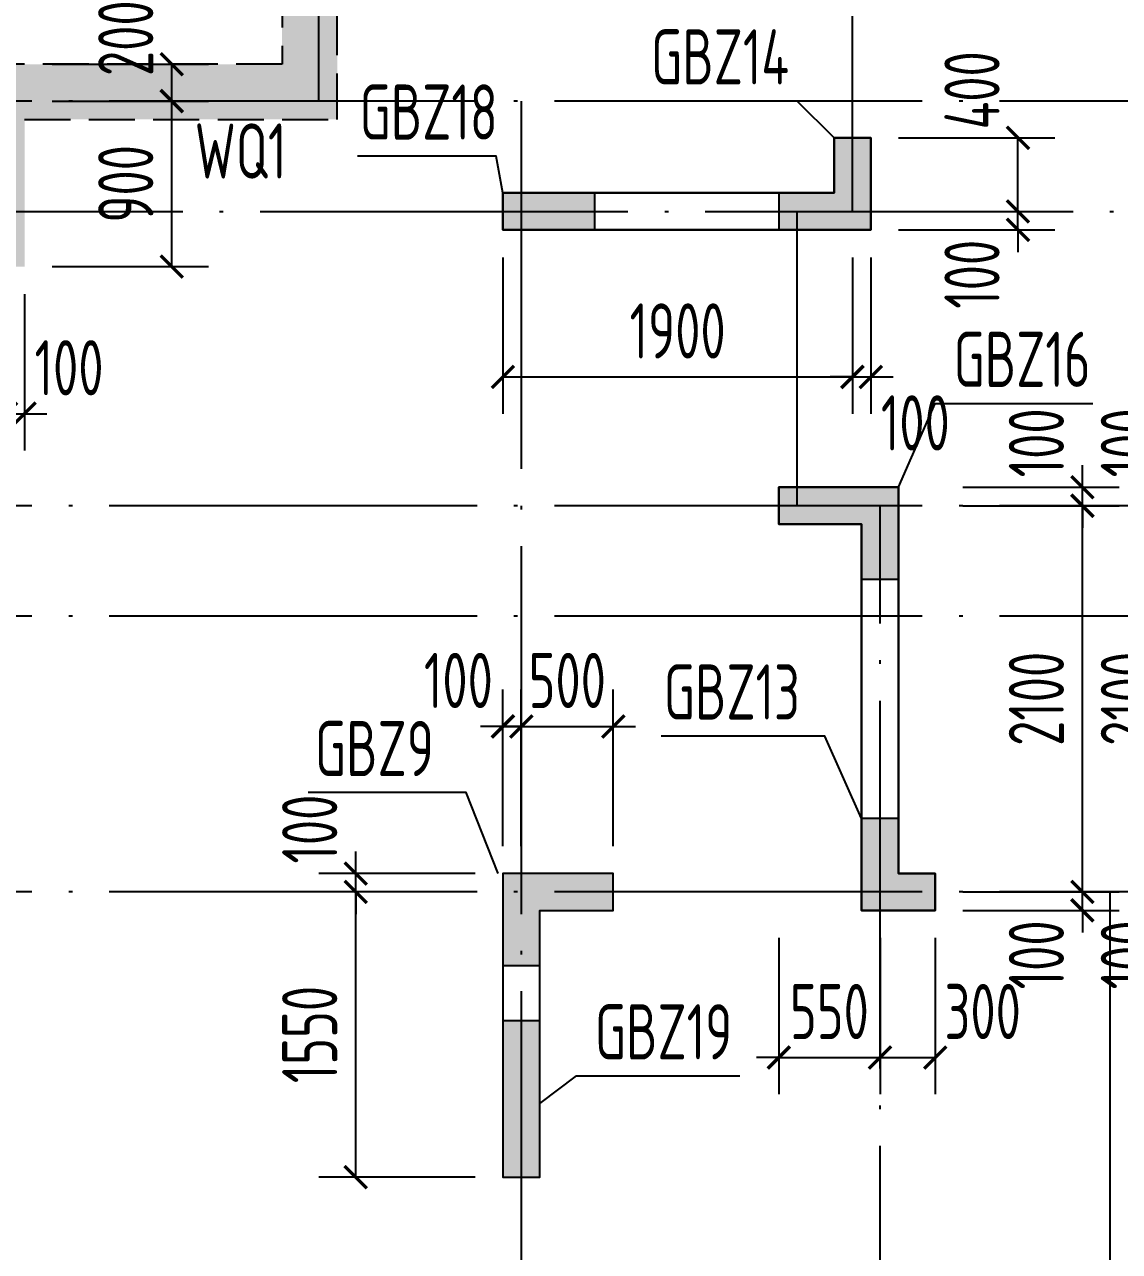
# Model space of a CAD drawing. Extents: x -1058961 to 23600, y -449123 to 2751847.
# Drawn here: x -414160 to -408208, y 25082 to 31752 of the extents above; entities that cross this region are included whole.
import ezdxf
from ezdxf.enums import TextEntityAlignment as Align

# ---------------------------------------------------------------- set-up
doc = ezdxf.new("R2010")
doc.units = 0
doc.header["$LTSCALE"] = 1000
doc.linetypes.add('DASH', pattern=[0.35, 0.25, -0.1])
doc.linetypes.add('DOTE', pattern=[2.42, 2, -0.2, 0.02, -0.2])
doc.layers.get('0').update_dxf_attribs({"linetype": 'CONTINUOUS'})
doc.layers.get('DEFPOINTS').update_dxf_attribs({"linetype": 'CONTINUOUS'})
for name, color, linetype in [('A-DOTE', 10, 'DOTE'), ('COLU_DE_TEXT', 7, 'CONTINUOUS'), ('LABEL', 1, 'CONTINUOUS'), ('S-Q墙填充', 252, 'CONTINUOUS'), ('S-Q墙实线', 6, 'CONTINUOUS'), ('S-Q墙标注', 3, 'CONTINUOUS'), ('S-Q墙虚线', 6, 'DASH'), ('S-X详图填充', 252, 'CONTINUOUS'), ('S-X详图实线', 4, 'CONTINUOUS')]:
    doc.layers.add(name, color=color, linetype=linetype)
doc.styles.add('TSSD_REIN', font='tssdeng.shx', dxfattribs={"width": 0.7, "height": 300, "bigfont": 'tssdchn.shx'})
doc.styles.add('结构文字', font='zstxt.shx', dxfattribs={"width": 0.7, "bigfont": 'zshz.shx'})
doc.dimstyles.new('STRUCK', dxfattribs={"dimtxt": 400, "dimasz": 121, "dimexe": 200, "dimexo": 150, "dimgap": 115, "dimtad": 1, "dimdec": 0, "dimdsep": 46, "dimtxsty": '结构文字', "dimblk": 'ARCHTICK', "dimcen": 400, "dimclrd": 3, "dimclre": 3, "dimclrt": 7, "dimadec": 0, "dimazin": 0, "dimtfac": 1, "dimtdec": 0, "dimtix": 1, "dimtmove": 2, "dimatfit": 3, "dimldrblk": '_DIMX', "dimfxl": 0, "dimtolj": 1, "dimtzin": 0, "dimarcsym": 0})

# ---------------------------------------------------------------- blocks, each defined once
blk = doc.blocks.new('20210726.16350016')
at = {"layer": 'A-DOTE'}
for p, q in [((37800, 13700), (37800, 21100)), ((40700, 13100.3), (40700, 21100)), ((55600, 13700), (3600, 13700)), ((38900.2, 13700), (38900, 3600)), ((3600, 13100.3), (55600, 13100.3)), ((40400, 11500), (40400, 13100)), ((55600, 11500), (3600, 11500)), ((40850, 3600), (40850, 11500)), ((55600, 10900), (3600, 10900)), ((55600, 9400), (3600, 9400)), ((42100, 9400), (42100, 3600))]:
    blk.add_line(p, q, dxfattribs=at)
blk = doc.blocks.new('_ArchTick')
at = {"color": 0, "linetype": 'ByBlock', "const_width": 0.15}
blk.add_lwpolyline([(-0.5, -0.5), (0.5, 0.5)], dxfattribs=at)
blk = doc.blocks.new('*D3056')
at = {"layer": 'DEFPOINTS', "color": 0}
for p in [(-414159.9, 31336.1), (-413359.9, 31336.1), (-414159.9, 30436.1)]:
    blk.add_point(p, dxfattribs=at)
at = {"layer": 'S-Q墙标注', "color": 3, "lineweight": -2}
for p, q in [((-414009.9, 31336.1), (-413159.9, 31336.1)), ((-413359.9, 30436.1), (-413359.9, 31336.1)), ((-414009.9, 30436.1), (-413159.9, 30436.1))]:
    blk.add_line(p, q, dxfattribs=at)
at = {"layer": 'S-Q墙标注', "color": 3, "lineweight": -2, "xscale": 121, "yscale": 121, "zscale": 121}
for p, rotation in [((-413359.9, 31336.1), 90), ((-413359.9, 30436.1), 270)]:
    blk.add_blockref('_ArchTick', p, dxfattribs=dict(at, rotation=rotation))
at = {"layer": 'S-Q墙标注', "color": 7, "insert": (-413609.9, 30886.1), "char_height": 300, "attachment_point": 5, "rotation": 90, "style": 'TSSD_REIN'}
blk.add_mtext('\\A1;900', dxfattribs=at)
blk = doc.blocks.new('_DIMX')
blk.add_line((-150, 0), (150, 0))
at = {"const_width": 50}
blk.add_lwpolyline([(-70, -70), (70, 70)], dxfattribs=at)
blk = doc.blocks.new('*D3057')
at = {"layer": 'DEFPOINTS', "color": 0}
for p in [(-414159.9, 31536.1), (-413359.9, 31536.1), (-414159.9, 31336.1)]:
    blk.add_point(p, dxfattribs=at)
at = {"layer": 'S-Q墙标注', "color": 3, "lineweight": -2}
for p, q in [((-414009.9, 31536.1), (-413159.9, 31536.1)), ((-413359.9, 31336.1), (-413359.9, 31536.1)), ((-414009.9, 31336.1), (-413159.9, 31336.1))]:
    blk.add_line(p, q, dxfattribs=at)
at = {"layer": 'S-Q墙标注', "color": 3, "lineweight": -2, "xscale": 121, "yscale": 121, "zscale": 121}
for p, rotation in [((-413359.9, 31536.1), 90), ((-413359.9, 31336.1), 270)]:
    blk.add_blockref('_ArchTick', p, dxfattribs=dict(at, rotation=rotation))
at = {"layer": 'S-Q墙标注', "color": 7, "insert": (-413609.9, 31678), "char_height": 300, "attachment_point": 5, "rotation": 90, "style": 'TSSD_REIN'}
blk.add_mtext('\\A1;200', dxfattribs=at)
blk = doc.blocks.new('*D3059')
at = {"layer": 'DEFPOINTS', "color": 0}
for p in [(-414259.9, 30436.1), (-414159.9, 30436.1), (-414159.9, 29636.1)]:
    blk.add_point(p, dxfattribs=at)
at = {"layer": 'S-Q墙标注', "color": 3, "lineweight": -2}
for p, q in [((-414259.9, 30286.1), (-414259.9, 29436.1)), ((-414159.9, 30286.1), (-414159.9, 29436.1)), ((-414259.9, 29636.1), (-414380.9, 29636.1)), ((-414259.9, 29636.1), (-414159.9, 29636.1)), ((-414159.9, 29636.1), (-414038.9, 29636.1))]:
    blk.add_line(p, q, dxfattribs=at)
at = {"layer": 'S-Q墙标注', "color": 3, "lineweight": -2, "xscale": 121, "yscale": 121, "zscale": 121}
blk.add_blockref('_ArchTick', (-414259.9, 29636.1), dxfattribs=at)
at = {"layer": 'S-Q墙标注', "color": 3, "lineweight": -2, "xscale": 121, "yscale": 121, "zscale": 121, "rotation": 180}
blk.add_blockref('_ArchTick', (-414159.9, 29636.1), dxfattribs=at)
at = {"layer": 'S-Q墙标注', "color": 7, "insert": (-413918, 29886.1), "char_height": 300, "attachment_point": 5, "style": 'TSSD_REIN'}
blk.add_mtext('\\A1;100', dxfattribs=at)
blk = doc.blocks.new('*D3060')
at = {"layer": 'DEFPOINTS', "color": 0}
for p in [(-409559.9, 30736.3), (-408759.9, 30736.3), (-409559.9, 30636.3)]:
    blk.add_point(p, dxfattribs=at)
at = {"layer": 'S-Q墙标注', "color": 3, "lineweight": -2}
for p, q in [((-408759.9, 30736.3), (-408759.9, 30857.3)), ((-409409.9, 30736.3), (-408559.9, 30736.3)), ((-408759.9, 30636.3), (-408759.9, 30736.3)), ((-409409.9, 30636.3), (-408559.9, 30636.3)), ((-408759.9, 30636.3), (-408759.9, 30515.3))]:
    blk.add_line(p, q, dxfattribs=at)
at = {"layer": 'S-Q墙标注', "color": 3, "lineweight": -2, "xscale": 121, "yscale": 121, "zscale": 121}
for p, rotation in [((-408759.9, 30736.3), 270), ((-408759.9, 30636.3), 90)]:
    blk.add_blockref('_ArchTick', p, dxfattribs=dict(at, rotation=rotation))
at = {"layer": 'S-Q墙标注', "color": 7, "insert": (-409009.9, 30394.4), "char_height": 300, "attachment_point": 5, "rotation": 90, "style": 'TSSD_REIN'}
blk.add_mtext('\\A1;100', dxfattribs=at)
blk = doc.blocks.new('*D3061')
at = {"layer": 'DEFPOINTS', "color": 0}
for p in [(-409559.9, 31136.3), (-408759.9, 31136.3), (-409559.9, 30736.3)]:
    blk.add_point(p, dxfattribs=at)
at = {"layer": 'S-Q墙标注', "color": 3, "lineweight": -2}
for p, q in [((-409409.9, 31136.3), (-408559.9, 31136.3)), ((-408759.9, 30736.3), (-408759.9, 31136.3)), ((-409409.9, 30736.3), (-408559.9, 30736.3))]:
    blk.add_line(p, q, dxfattribs=at)
at = {"layer": 'S-Q墙标注', "color": 3, "lineweight": -2, "xscale": 121, "yscale": 121, "zscale": 121}
for p, rotation in [((-408759.9, 31136.3), 90), ((-408759.9, 30736.3), 270)]:
    blk.add_blockref('_ArchTick', p, dxfattribs=dict(at, rotation=rotation))
at = {"layer": 'S-Q墙标注', "color": 7, "insert": (-409009.9, 31394.4), "char_height": 300, "attachment_point": 5, "rotation": 90, "style": 'TSSD_REIN'}
blk.add_mtext('\\A1;400', dxfattribs=at)
blk = doc.blocks.new('*D3062')
at = {"layer": 'DEFPOINTS', "color": 0}
for p in [(-411559.9, 30636.3), (-409659.9, 30636.3), (-409659.9, 29836.3)]:
    blk.add_point(p, dxfattribs=at)
at = {"layer": 'S-Q墙标注', "color": 3, "lineweight": -2}
for p, q in [((-411559.9, 30486.3), (-411559.9, 29636.3)), ((-409659.9, 30486.3), (-409659.9, 29636.3)), ((-411559.9, 29836.3), (-409659.9, 29836.3))]:
    blk.add_line(p, q, dxfattribs=at)
at = {"layer": 'S-Q墙标注', "color": 3, "lineweight": -2, "xscale": 121, "yscale": 121, "zscale": 121, "rotation": 180}
blk.add_blockref('_ArchTick', (-411559.9, 29836.3), dxfattribs=at)
at = {"layer": 'S-Q墙标注', "color": 3, "lineweight": -2, "xscale": 121, "yscale": 121, "zscale": 121}
blk.add_blockref('_ArchTick', (-409659.9, 29836.3), dxfattribs=at)
at = {"layer": 'S-Q墙标注', "color": 7, "insert": (-410609.9, 30086.3), "char_height": 300, "attachment_point": 5, "style": 'TSSD_REIN'}
blk.add_mtext('\\A1;1900', dxfattribs=at)
blk = doc.blocks.new('*D3063')
at = {"layer": 'DEFPOINTS', "color": 0}
for p in [(-409659.9, 30636.3), (-409559.9, 30636.3), (-409559.9, 29836.3)]:
    blk.add_point(p, dxfattribs=at)
at = {"layer": 'S-Q墙标注', "color": 3, "lineweight": -2}
for p, q in [((-409659.9, 30486.3), (-409659.9, 29636.3)), ((-409559.9, 30486.3), (-409559.9, 29636.3)), ((-409659.9, 29836.3), (-409780.9, 29836.3)), ((-409659.9, 29836.3), (-409559.9, 29836.3)), ((-409559.9, 29836.3), (-409438.9, 29836.3))]:
    blk.add_line(p, q, dxfattribs=at)
at = {"layer": 'S-Q墙标注', "color": 3, "lineweight": -2, "xscale": 121, "yscale": 121, "zscale": 121}
blk.add_blockref('_ArchTick', (-409659.9, 29836.3), dxfattribs=at)
at = {"layer": 'S-Q墙标注', "color": 3, "lineweight": -2, "xscale": 121, "yscale": 121, "zscale": 121, "rotation": 180}
blk.add_blockref('_ArchTick', (-409559.9, 29836.3), dxfattribs=at)
at = {"layer": 'S-Q墙标注', "color": 7, "insert": (-409318, 29586.3), "char_height": 300, "attachment_point": 5, "style": 'TSSD_REIN'}
blk.add_mtext('\\A1;100', dxfattribs=at)
blk = doc.blocks.new('*D3068')
at = {"layer": 'DEFPOINTS', "color": 0}
for p in [(-410060, 26936.1), (-409509.9, 26936.1), (-409509.9, 26136.1)]:
    blk.add_point(p, dxfattribs=at)
at = {"layer": 'S-Q墙标注', "color": 3, "lineweight": -2}
for p, q in [((-410060, 26786.1), (-410060, 25936.1)), ((-409509.9, 26786.1), (-409509.9, 25936.1)), ((-410060, 26136.1), (-410181, 26136.1)), ((-410060, 26136.1), (-409509.9, 26136.1)), ((-409509.9, 26136.1), (-409388.9, 26136.1))]:
    blk.add_line(p, q, dxfattribs=at)
at = {"layer": 'S-Q墙标注', "color": 3, "lineweight": -2, "xscale": 121, "yscale": 121, "zscale": 121}
blk.add_blockref('_ArchTick', (-410060, 26136.1), dxfattribs=at)
at = {"layer": 'S-Q墙标注', "color": 3, "lineweight": -2, "xscale": 121, "yscale": 121, "zscale": 121, "rotation": 180}
blk.add_blockref('_ArchTick', (-409509.9, 26136.1), dxfattribs=at)
at = {"layer": 'S-Q墙标注', "color": 7, "insert": (-409785, 26386.1), "char_height": 300, "attachment_point": 5, "style": 'TSSD_REIN'}
blk.add_mtext('\\A1;550', dxfattribs=at)
blk = doc.blocks.new('*D3069')
at = {"layer": 'DEFPOINTS', "color": 0}
for p in [(-409509.9, 26936.1), (-409209.9, 26936.1), (-409209.9, 26136.1)]:
    blk.add_point(p, dxfattribs=at)
at = {"layer": 'S-Q墙标注', "color": 3, "lineweight": -2}
for p, q in [((-409509.9, 26786.1), (-409509.9, 25936.1)), ((-409209.9, 26786.1), (-409209.9, 25936.1)), ((-409509.9, 26136.1), (-409209.9, 26136.1))]:
    blk.add_line(p, q, dxfattribs=at)
at = {"layer": 'S-Q墙标注', "color": 3, "lineweight": -2, "xscale": 121, "yscale": 121, "zscale": 121, "rotation": 180}
blk.add_blockref('_ArchTick', (-409509.9, 26136.1), dxfattribs=at)
at = {"layer": 'S-Q墙标注', "color": 3, "lineweight": -2, "xscale": 121, "yscale": 121, "zscale": 121}
blk.add_blockref('_ArchTick', (-409209.9, 26136.1), dxfattribs=at)
at = {"layer": 'S-Q墙标注', "color": 7, "insert": (-408951.8, 26386.1), "char_height": 300, "attachment_point": 5, "style": 'TSSD_REIN'}
blk.add_mtext('\\A1;300', dxfattribs=at)
blk = doc.blocks.new('*D2911')
at = {"layer": 'DEFPOINTS', "color": 0}
for p in [(-412359.9, 27036), (-411559.9, 27036), (-411559.8, 25485.8)]:
    blk.add_point(p, dxfattribs=at)
at = {"layer": 'S-Q墙标注', "color": 3, "lineweight": -2}
for p, q in [((-411709.9, 27036), (-412559.9, 27036)), ((-412359.9, 25485.8), (-412359.9, 27036)), ((-411709.8, 25485.8), (-412559.9, 25485.8))]:
    blk.add_line(p, q, dxfattribs=at)
at = {"layer": 'S-Q墙标注', "color": 3, "lineweight": -2, "xscale": 121, "yscale": 121, "zscale": 121}
for p, rotation in [((-412359.9, 27036), 90), ((-412359.9, 25485.8), 270)]:
    blk.add_blockref('_ArchTick', p, dxfattribs=dict(at, rotation=rotation))
at = {"layer": 'S-Q墙标注', "color": 7, "insert": (-412609.9, 26260.9), "char_height": 300, "attachment_point": 5, "rotation": 90, "style": 'TSSD_REIN'}
blk.add_mtext('\\A1;1550', dxfattribs=at)
blk = doc.blocks.new('*D2912')
at = {"layer": 'DEFPOINTS', "color": 0}
for p in [(-412359.9, 27136), (-411559.9, 27136), (-411559.9, 27036)]:
    blk.add_point(p, dxfattribs=at)
at = {"layer": 'S-Q墙标注', "color": 3, "lineweight": -2}
for p, q in [((-412359.9, 27136), (-412359.9, 27257)), ((-411709.9, 27136), (-412559.9, 27136)), ((-412359.9, 27036), (-412359.9, 27136)), ((-411709.9, 27036), (-412559.9, 27036)), ((-412359.9, 27036), (-412359.9, 26915))]:
    blk.add_line(p, q, dxfattribs=at)
at = {"layer": 'S-Q墙标注', "color": 3, "lineweight": -2, "xscale": 121, "yscale": 121, "zscale": 121}
for p, rotation in [((-412359.9, 27136), 270), ((-412359.9, 27036), 90)]:
    blk.add_blockref('_ArchTick', p, dxfattribs=dict(at, rotation=rotation))
at = {"layer": 'S-Q墙标注', "color": 7, "insert": (-412609.9, 27378), "char_height": 300, "attachment_point": 5, "rotation": 90, "style": 'TSSD_REIN'}
blk.add_mtext('\\A1;100', dxfattribs=at)
blk = doc.blocks.new('*D2913')
at = {"layer": 'DEFPOINTS', "color": 0}
for p in [(-411459.8, 27936), (-411559.8, 27136), (-411459.8, 27136)]:
    blk.add_point(p, dxfattribs=at)
at = {"layer": 'S-Q墙标注', "color": 3, "lineweight": -2}
for p, q in [((-411559.8, 27286), (-411559.8, 28136)), ((-411459.8, 27286), (-411459.8, 28136)), ((-411559.8, 27936), (-411680.8, 27936)), ((-411559.8, 27936), (-411459.8, 27936)), ((-411459.8, 27936), (-411338.8, 27936))]:
    blk.add_line(p, q, dxfattribs=at)
at = {"layer": 'S-Q墙标注', "color": 3, "lineweight": -2, "xscale": 121, "yscale": 121, "zscale": 121}
blk.add_blockref('_ArchTick', (-411559.8, 27936), dxfattribs=at)
at = {"layer": 'S-Q墙标注', "color": 3, "lineweight": -2, "xscale": 121, "yscale": 121, "zscale": 121, "rotation": 180}
blk.add_blockref('_ArchTick', (-411459.8, 27936), dxfattribs=at)
at = {"layer": 'S-Q墙标注', "color": 7, "insert": (-411801.7, 28186), "char_height": 300, "attachment_point": 5, "style": 'TSSD_REIN'}
blk.add_mtext('\\A1;100', dxfattribs=at)
blk = doc.blocks.new('*D2914')
at = {"layer": 'DEFPOINTS', "color": 0}
for p in [(-410959.9, 27936), (-411459.8, 27136), (-410959.9, 27136)]:
    blk.add_point(p, dxfattribs=at)
at = {"layer": 'S-Q墙标注', "color": 3, "lineweight": -2}
for p, q in [((-411459.8, 27286), (-411459.8, 28136)), ((-410959.9, 27286), (-410959.9, 28136)), ((-411459.8, 27936), (-411580.8, 27936)), ((-411459.8, 27936), (-410959.9, 27936)), ((-410959.9, 27936), (-410838.9, 27936))]:
    blk.add_line(p, q, dxfattribs=at)
at = {"layer": 'S-Q墙标注', "color": 3, "lineweight": -2, "xscale": 121, "yscale": 121, "zscale": 121}
blk.add_blockref('_ArchTick', (-411459.8, 27936), dxfattribs=at)
at = {"layer": 'S-Q墙标注', "color": 3, "lineweight": -2, "xscale": 121, "yscale": 121, "zscale": 121, "rotation": 180}
blk.add_blockref('_ArchTick', (-410959.9, 27936), dxfattribs=at)
at = {"layer": 'S-Q墙标注', "color": 7, "insert": (-411209.8, 28186), "char_height": 300, "attachment_point": 5, "style": 'TSSD_REIN'}
blk.add_mtext('\\A1;500', dxfattribs=at)
blk = doc.blocks.new('*D2921')
at = {"layer": 'DEFPOINTS', "color": 0}
for p in [(-409209.9, 27036.1), (-408409.9, 27036.1), (-409209.9, 26936.1)]:
    blk.add_point(p, dxfattribs=at)
at = {"layer": 'S-Q墙标注', "color": 3, "lineweight": -2}
for p, q in [((-408409.9, 27036.1), (-408409.9, 27157.1)), ((-409059.9, 27036.1), (-408209.9, 27036.1)), ((-408409.9, 26936.1), (-408409.9, 27036.1)), ((-409059.9, 26936.1), (-408209.9, 26936.1)), ((-408409.9, 26936.1), (-408409.9, 26815.1))]:
    blk.add_line(p, q, dxfattribs=at)
at = {"layer": 'S-Q墙标注', "color": 3, "lineweight": -2, "xscale": 121, "yscale": 121, "zscale": 121}
for p, rotation in [((-408409.9, 27036.1), 270), ((-408409.9, 26936.1), 90)]:
    blk.add_blockref('_ArchTick', p, dxfattribs=dict(at, rotation=rotation))
at = {"layer": 'S-Q墙标注', "color": 7, "insert": (-408659.9, 26694.1), "char_height": 300, "attachment_point": 5, "rotation": 90, "style": 'TSSD_REIN'}
blk.add_mtext('\\A1;100', dxfattribs=at)
blk = doc.blocks.new('*D2922')
at = {"layer": 'DEFPOINTS', "color": 0}
for p in [(-409209.9, 29136.1), (-408409.9, 29136.1), (-409209.9, 27036.1)]:
    blk.add_point(p, dxfattribs=at)
at = {"layer": 'S-Q墙标注', "color": 3, "lineweight": -2}
for p, q in [((-409059.9, 29136.1), (-408209.9, 29136.1)), ((-408409.9, 27036.1), (-408409.9, 29136.1)), ((-409059.9, 27036.1), (-408209.9, 27036.1))]:
    blk.add_line(p, q, dxfattribs=at)
at = {"layer": 'S-Q墙标注', "color": 3, "lineweight": -2, "xscale": 121, "yscale": 121, "zscale": 121}
for p, rotation in [((-408409.9, 29136.1), 90), ((-408409.9, 27036.1), 270)]:
    blk.add_blockref('_ArchTick', p, dxfattribs=dict(at, rotation=rotation))
at = {"layer": 'S-Q墙标注', "color": 7, "insert": (-408659.9, 28086.1), "char_height": 300, "attachment_point": 5, "rotation": 90, "style": 'TSSD_REIN'}
blk.add_mtext('\\A1;2100', dxfattribs=at)
blk = doc.blocks.new('*D2923')
at = {"layer": 'DEFPOINTS', "color": 0}
for p in [(-409209.9, 29236.1), (-408409.9, 29236.1), (-409209.9, 29136.1)]:
    blk.add_point(p, dxfattribs=at)
at = {"layer": 'S-Q墙标注', "color": 3, "lineweight": -2}
for p, q in [((-408409.9, 29236.1), (-408409.9, 29357.1)), ((-409059.9, 29236.1), (-408209.9, 29236.1)), ((-408409.9, 29136.1), (-408409.9, 29236.1)), ((-409059.9, 29136.1), (-408209.9, 29136.1)), ((-408409.9, 29136.1), (-408409.9, 29015.1))]:
    blk.add_line(p, q, dxfattribs=at)
at = {"layer": 'S-Q墙标注', "color": 3, "lineweight": -2, "xscale": 121, "yscale": 121, "zscale": 121}
for p, rotation in [((-408409.9, 29236.1), 270), ((-408409.9, 29136.1), 90)]:
    blk.add_blockref('_ArchTick', p, dxfattribs=dict(at, rotation=rotation))
at = {"layer": 'S-Q墙标注', "color": 7, "insert": (-408659.9, 29478), "char_height": 300, "attachment_point": 5, "rotation": 90, "style": 'TSSD_REIN'}
blk.add_mtext('\\A1;100', dxfattribs=at)
blk = doc.blocks.new('*D2924')
at = {"layer": 'DEFPOINTS', "color": 0}
for p in [(-407909.9, 27036.1), (-407109.9, 27036.1), (-407109.9, 26936.1)]:
    blk.add_point(p, dxfattribs=at)
at = {"layer": 'S-Q墙标注', "color": 3, "lineweight": -2}
for p, q in [((-407909.9, 27036.1), (-407909.9, 27157.1)), ((-407259.9, 27036.1), (-408109.9, 27036.1)), ((-407909.9, 26936.1), (-407909.9, 27036.1)), ((-407259.9, 26936.1), (-408109.9, 26936.1)), ((-407909.9, 26936.1), (-407909.9, 26815.1))]:
    blk.add_line(p, q, dxfattribs=at)
at = {"layer": 'S-Q墙标注', "color": 3, "lineweight": -2, "xscale": 121, "yscale": 121, "zscale": 121}
for p, rotation in [((-407909.9, 27036.1), 270), ((-407909.9, 26936.1), 90)]:
    blk.add_blockref('_ArchTick', p, dxfattribs=dict(at, rotation=rotation))
at = {"layer": 'S-Q墙标注', "color": 7, "insert": (-408159.9, 26694.1), "char_height": 300, "attachment_point": 5, "rotation": 90, "style": 'TSSD_REIN'}
blk.add_mtext('\\A1;100', dxfattribs=at)
blk = doc.blocks.new('*D2925')
at = {"layer": 'DEFPOINTS', "color": 0}
for p in [(-407909.9, 29136.1), (-407109.9, 29136.1), (-407109.9, 27036.1)]:
    blk.add_point(p, dxfattribs=at)
at = {"layer": 'S-Q墙标注', "color": 3, "lineweight": -2}
for p, q in [((-407259.9, 29136.1), (-408109.9, 29136.1)), ((-407909.9, 27036.1), (-407909.9, 29136.1)), ((-407259.9, 27036.1), (-408109.9, 27036.1))]:
    blk.add_line(p, q, dxfattribs=at)
at = {"layer": 'S-Q墙标注', "color": 3, "lineweight": -2, "xscale": 121, "yscale": 121, "zscale": 121}
for p, rotation in [((-407909.9, 29136.1), 90), ((-407909.9, 27036.1), 270)]:
    blk.add_blockref('_ArchTick', p, dxfattribs=dict(at, rotation=rotation))
at = {"layer": 'S-Q墙标注', "color": 7, "insert": (-408159.9, 28086.1), "char_height": 300, "attachment_point": 5, "rotation": 90, "style": 'TSSD_REIN'}
blk.add_mtext('\\A1;2100', dxfattribs=at)
blk = doc.blocks.new('*D2926')
at = {"layer": 'DEFPOINTS', "color": 0}
for p in [(-407909.9, 29236.1), (-407109.9, 29236.1), (-407109.9, 29136.1)]:
    blk.add_point(p, dxfattribs=at)
at = {"layer": 'S-Q墙标注', "color": 3, "lineweight": -2}
for p, q in [((-407909.9, 29236.1), (-407909.9, 29357.1)), ((-407259.9, 29236.1), (-408109.9, 29236.1)), ((-407909.9, 29136.1), (-407909.9, 29236.1)), ((-407259.9, 29136.1), (-408109.9, 29136.1)), ((-407909.9, 29136.1), (-407909.9, 29015.1))]:
    blk.add_line(p, q, dxfattribs=at)
at = {"layer": 'S-Q墙标注', "color": 3, "lineweight": -2, "xscale": 121, "yscale": 121, "zscale": 121}
for p, rotation in [((-407909.9, 29236.1), 270), ((-407909.9, 29136.1), 90)]:
    blk.add_blockref('_ArchTick', p, dxfattribs=dict(at, rotation=rotation))
at = {"layer": 'S-Q墙标注', "color": 7, "insert": (-408159.9, 29478), "char_height": 300, "attachment_point": 5, "rotation": 90, "style": 'TSSD_REIN'}
blk.add_mtext('\\A1;100', dxfattribs=at)

msp = doc.modelspace()

# ---------------------------------------------------------------- hatches: boundary and pattern name
at = {"layer": 'S-Q墙填充', "ltscale": 0.5}
h = msp.add_hatch(dxfattribs=at)
h.set_pattern_fill('ARMORED', color=252, scale=30, style=0)
h.set_pattern_definition([(50, (-494823.67, -5932.07), (215.17805, -18.82564), [22.5, -247.5]), (355, (-494823.67, -5932.07), (-41.6254, 225.65764), [18, -198]), (100.4514, (-494805.74, -5933.64), (173.5528, 206.83186), [19.12206, -210.34263]), (46.1842, (-494823.67, -5872.07), (320.1723, -49.6557), [33.75, -371.25]), (96.6356, (-494797, -5876.2), (280.3988, 292.2354), [28.6831, -315.5139]), (351.1842, (-494823.67, -5872.07), (280.3986, 292.2356), [27, -297]), (21, (-494793.67, -5887.07), (179.07212, -120.78567), [22.5, -247.5]), (326, (-494793.67, -5887.07), (72.9946, 217.545), [18, -198]), (71.4514, (-494778.75, -5897.14), (252.0668, 96.75915), [19.12206, -210.34263]), (37.5, (-494823.67, -5932.07), (3.647957, 99.868156), [0, -195.6, 0, -201, 0, -198.75]), (7.5, (-494823.67, -5932.07), (78.92086, 118.32351), [0, -114.6, 0, -191.1, 0, -75.75]), (327.5, (-494890.57, -5932.07), (160.14673, -6.76646), [0, -75, 0, -234, 0, -310.5]), (317.5, (-494920.57, -5932.07), (174.95585, 30.0315), [0, -97.5, 0, -155.4, 0, -220.5]), (45, (-494823.67, -5932.07), (-106.06602, 106.06602), [])])
h.paths.add_polyline_path([(-403759.84, 33336.07), (-404409.75, 33336.07), (-406059.82, 33336.07), (-406660.04, 33336.07), (-406660.18, 33586.07), (-409859.77, 33586.07), (-409859.85, 33336.07), (-410459.78, 33336.07), (-412060.01, 33336.07), (-412759.92, 33336.07), (-412759.92, 32336.07), (-412759.92, 31536.07), (-425459.93, 31536.07), (-425909.93, 31536.07), (-426810.02, 31536.07), (-427259.92, 31536.07), (-428759.92, 31536.07), (-428759.92, 32336.07), (-428759.92, 33336.07), (-429409.84, 33336.07), (-431060.32, 33336.07), (-431659.92, 33336.07), (-431659.92, 33586.07), (-434859.92, 33586.07), (-434859.92, 33336.07), (-435460.05, 33336.07), (-437060.01, 33336.07), (-437759.92, 33336.07), (-437759.92, 32336.07), (-437759.92, 31536.07), (-445959.92, 31536.07), (-445959.92, 28536.07), (-445959.91, 25936.07), (-445959.91, 23836.07), (-443159.91, 23836.07), (-436659.87, 23836.07), (-436659.92, 22636.06), (-435609.92, 22636.06), (-433259.91, 22636.06), (-430709.92, 22636.06), (-429859.93, 22636.06), (-429859.98, 23835.95), (-424259.93, 23836.07), (-423359.94, 23836.07), (-420759.94, 23836.07), (-418159.91, 23836.07), (-417259.91, 23836.07), (-411659.91, 23836.07), (-411659.91, 22636.06), (-410609.92, 22636.06), (-408259.94, 22636.06), (-405909.92, 22636.06), (-404859.94, 22636.06), (-404859.94, 23836.07), (-399259.93, 23836.07), (-398359.94, 23836.07), (-395559.93, 23836.07), (-395559.93, 31536.07), (-397160.02, 31536.07), (-397559.93, 31536.07), (-400459.92, 31536.07), (-400909.92, 31536.07), (-401810.02, 31536.07), (-402259.93, 31536.07), (-403759.84, 31536.07), (-403759.84, 32336.07)])
h.paths.add_polyline_path([(-445659.92, 28436.07), (-444959.92, 28436.07), (-444959.92, 28636.07), (-445659.92, 28636.07), (-445659.92, 31236.07), (-445259.93, 31236.07), (-444359.83, 31236.07), (-444059.91, 31236.07), (-444059.9, 30586.07), (-443859.9, 30586.07), (-443859.91, 31236.07), (-441159.91, 31236.07), (-441159.91, 28436.07), (-440959.91, 28436.07), (-440959.91, 31236.07), (-440609.91, 31236.07), (-439709.83, 31236.07), (-439359.91, 31236.07), (-439359.91, 30436.07), (-439159.91, 30436.07), (-439159.91, 31236.07), (-437459.92, 31236.07), (-437459.92, 32336.07), (-437459.92, 33036.07), (-437060.01, 33036.07), (-435460.05, 33036.07), (-434759.92, 33036.07), (-434759.92, 31836.07), (-434559.92, 31836.07), (-434559.92, 33136.07), (-434559.92, 33286.07), (-431959.92, 33286.07), (-431959.92, 33136.07), (-431959.92, 31836.07), (-431759.92, 31836.07), (-431759.92, 33036.07), (-431060.32, 33036.07), (-429409.84, 33036.07), (-429059.92, 33036.07), (-429059.92, 32336.07), (-429059.92, 31236.07), (-427359.92, 31236.07), (-427359.92, 30436.07), (-427159.92, 30436.07), (-427159.92, 31236.07), (-426810.02, 31236.07), (-425909.93, 31236.07), (-425559.93, 31236.07), (-425559.93, 28436.07), (-425359.93, 28436.07), (-425359.93, 31236.07), (-422659.93, 31236.07), (-422659.93, 28436.07), (-422459.93, 28436.07), (-422459.93, 31236.07), (-422160.02, 31236.07), (-421159.93, 31236.07), (-420859.93, 31236.07), (-420859.94, 31236.07), (-420659.94, 31236.07), (-420659.93, 31236.07), (-420359.92, 31236.07), (-419359.83, 31236.07), (-419059.91, 31236.07), (-419059.91, 28435.87), (-418859.91, 28435.87), (-418859.91, 31236.07), (-416159.92, 31236.07), (-416159.92, 28436.07), (-415959.92, 28436.07), (-415959.92, 31236.07), (-415609.92, 31236.07), (-414709.83, 31236.07), (-414359.92, 31236.07), (-414359.92, 30436.07), (-414159.92, 30436.07), (-414159.92, 31236.07), (-412459.92, 31236.07), (-412459.92, 32336.07), (-412459.92, 33036.07), (-412060.01, 33036.07), (-410459.78, 33036.07), (-409759.92, 33036.07), (-409759.92, 31836.07), (-409559.92, 31836.07), (-409559.92, 33286.07), (-406959.92, 33286.07), (-406959.92, 31836.07), (-406759.92, 31836.07), (-406759.92, 33036.07), (-406059.82, 33036.07), (-404409.75, 33036.07), (-404059.84, 33036.07), (-404059.84, 32336.07), (-404059.84, 31236.07), (-402359.93, 31236.07), (-402359.93, 30436.07), (-402159.93, 30436.07), (-402159.93, 31236.07), (-401810.02, 31236.07), (-400909.92, 31236.07), (-400559.92, 31236.07), (-400559.92, 28436.07), (-400359.92, 28436.07), (-400359.92, 31236.07), (-397659.93, 31236.07), (-397659.93, 30586.09), (-397459.93, 30586.09), (-397459.93, 31236.07), (-397160.02, 31236.07), (-396259.92, 31236.07), (-395859.92, 31236.07), (-395859.92, 28636.07), (-396559.93, 28636.07), (-396559.93, 28436.07), (-395859.92, 28436.07), (-395859.93, 25936.07), (-395859.93, 24136.07), (-398359.94, 24136.07), (-399159.93, 24136.07), (-399159.93, 25586.07), (-399359.93, 25586.07), (-399359.93, 24136.07), (-404859.94, 24136.07), (-404859.94, 24386.06), (-405159.94, 24386.06), (-405159.94, 24036.07), (-405159.94, 22936.06), (-405909.92, 22936.06), (-408259.94, 22936.06), (-410609.92, 22936.06), (-411359.91, 22936.06), (-411359.91, 24036.07), (-411359.91, 24386.06), (-411659.91, 24386.06), (-411659.91, 24136.07), (-417159.91, 24136.07), (-417159.91, 25586.07), (-417359.91, 25586.07), (-417359.91, 24136.07), (-418159.91, 24136.07), (-420759.94, 24136.07), (-423359.94, 24136.07), (-424159.93, 24136.07), (-424159.93, 25586.07), (-424359.93, 25586.07), (-424359.93, 24136.07), (-429859.93, 24135.95), (-429859.9, 24386.05), (-430159.94, 24386.08), (-430159.99, 24035.95), (-430159.94, 22936.06), (-430709.92, 22936.07), (-433259.91, 22936.06), (-435609.92, 22936.06), (-436359.91, 22936.06), (-436359.86, 24035.95), (-436359.91, 24386.08), (-436659.92, 24386.05), (-436659.88, 24135.95), (-442159.91, 24136.07), (-442159.91, 25586.07), (-442359.91, 25586.07), (-442359.91, 24136.07), (-443159.91, 24136.07), (-445659.91, 24136.07), (-445659.91, 25936.07)], flags=16)
at = {"layer": 'S-X详图填充'}
h = msp.add_hatch(color=256, dxfattribs=at)
h.dxf.hatch_style = 1
h.paths.add_polyline_path([(-410059.93, 30836.39), (-410059.93, 30636.39), (-409559.93, 30636.39), (-409559.93, 31136.39), (-409759.93, 31136.39), (-409759.93, 30836.39)])
h = msp.add_hatch(color=256, dxfattribs=at)
h.dxf.hatch_style = 1
h.paths.add_polyline_path([(-411059.92, 30636.28), (-411059.92, 30836.28), (-411559.92, 30836.34), (-411559.92, 30636.34)])
h = msp.add_hatch(color=256, dxfattribs=at)
h.dxf.hatch_style = 1
h.paths.add_polyline_path([(-409609.93, 28736.09), (-409409.93, 28736.09), (-409409.93, 29236.09), (-410059.93, 29236.09), (-410059.93, 29036.09), (-409609.93, 29036.09)])
h = msp.add_hatch(color=256, dxfattribs=at)
h.dxf.hatch_style = 1
h.paths.add_polyline_path([(-409409.93, 27436.09), (-409609.93, 27436.09), (-409609.93, 26936.09), (-409209.93, 26936.09), (-409209.93, 27136.09), (-409409.93, 27136.09)])
h = msp.add_hatch(color=256, dxfattribs=at)
h.dxf.hatch_style = 1
h.paths.add_polyline_path([(-411559.79, 26636.04), (-411359.79, 26636.04), (-411359.79, 26936.04), (-410959.79, 26936.04), (-410959.79, 27136.04), (-411559.79, 27136.04)])
h = msp.add_hatch(color=256, dxfattribs=at)
h.dxf.hatch_style = 1
h.paths.add_polyline_path([(-411359.79, 26336.05), (-411559.79, 26336.05), (-411559.79, 25485.79), (-411359.79, 25485.79)])

# ---------------------------------------------------------------- linework, layer by layer
at = {"layer": 'LABEL'}
for points in [[(-409759.92, 31136.39), (-409959.92, 31336.39), (-410799.92, 31336.39)], [(-411559.93, 30836.39), (-411597, 31036.39), (-412349.93, 31036.39)], [(-409409.98, 29236.09), (-409209.98, 29692.08), (-408353.95, 29692.08)], [(-409609.93, 27436.09), (-409809.93, 27883.44), (-410698.96, 27883.44)], [(-411584.69, 27136.07), (-411759.69, 27576.07), (-412619.12, 27576.07)], [(-411359.81, 25885.75), (-411159.81, 26035.79), (-410272.47, 26035.79)]]:
    msp.add_lwpolyline(points, dxfattribs=at)
at = {"layer": 'S-Q墙实线', "ltscale": 0.5}
for points in [[(-411559.92, 30836.37), (-409759.92, 30836.37), (-409759.92, 31136.37), (-409559.92, 31136.37), (-409559.92, 30636.37), (-411559.92, 30636.37), (-411559.92, 30836.37)], [(-410059.92, 29236.07), (-409409.92, 29236.07), (-409409.92, 27136.07), (-409209.92, 27136.07), (-409209.92, 26936.07), (-409609.92, 26936.07), (-409609.92, 29036.07), (-410059.92, 29036.07), (-410059.92, 29236.07)]]:
    msp.add_lwpolyline(points, dxfattribs=at)
at = {"layer": 'S-Q墙实线'}
for points in [[(-411559.92, 30636.34), (-409959.99, 30636.34), (-409559.93, 30636.34), (-409559.93, 31136.34), (-409759.93, 31136.34), (-409759.93, 30836.34), (-409959.99, 30836.34), (-411559.92, 30836.34)], [(-409409.92, 29236.07), (-410059.99, 29236.07), (-410059.99, 29036.07), (-409609.92, 29036.07), (-409609.92, 26936.07), (-409209.92, 26936.07), (-409209.92, 27136.07), (-409409.92, 27136.07)], [(-411359.79, 25485.79), (-411359.79, 26936.04), (-410959.79, 26936.04), (-410959.79, 27136.04), (-411559.79, 27136.04), (-411559.79, 25485.79)]]:
    msp.add_lwpolyline(points, close=True, dxfattribs=at)
at = {"layer": 'S-Q墙虚线', "color": 6}
for points in [[(-402259.93, 31536.07), (-403759.84, 31536.07), (-403759.84, 32336.07), (-403759.84, 33336.07), (-404409.75, 33336.07), (-406059.82, 33336.07), (-406660.04, 33336.07), (-406660.18, 33586.07), (-409859.77, 33586.07), (-409859.85, 33336.07), (-410459.78, 33336.07), (-412060.01, 33336.07), (-412759.92, 33336.07), (-412759.92, 32336.07), (-412759.92, 31536.07), (-425459.93, 31536.07)], [(-414159.92, 31236.07), (-412459.92, 31236.07), (-412459.92, 32336.07), (-412459.92, 33036.07), (-412060.01, 33036.07), (-410459.78, 33036.07), (-409759.92, 33036.07), (-409759.92, 31836.07), (-409559.92, 31836.07), (-409559.92, 33286.07), (-406959.92, 33286.07), (-406959.92, 31836.07), (-406759.92, 31836.07), (-406759.92, 33036.07), (-406059.82, 33036.07), (-404409.75, 33036.07), (-404059.84, 33036.07), (-404059.84, 32336.07), (-404059.84, 31236.07), (-402359.93, 31236.07), (-402359.93, 30436.07), (-402159.93, 30436.07)]]:
    msp.add_lwpolyline(points, dxfattribs=at)
at = {"layer": 'S-X详图实线'}
for points in [[(-410059.93, 30836.39), (-410059.93, 30636.39), (-409559.93, 30636.39), (-409559.93, 31136.39), (-409759.93, 31136.39), (-409759.93, 30836.39), (-410059.93, 30836.39)], [(-411059.92, 30636.34), (-411059.92, 30836.34), (-411559.92, 30836.34), (-411559.92, 30636.34), (-411059.92, 30636.34)], [(-409609.93, 28736.09), (-409409.93, 28736.09), (-409409.93, 29236.09), (-410059.93, 29236.09), (-410059.93, 29036.09), (-409609.93, 29036.09), (-409609.93, 28736.09)], [(-409409.93, 27436.09), (-409609.93, 27436.09), (-409609.93, 26936.09), (-409209.93, 26936.09), (-409209.93, 27136.09), (-409409.93, 27136.09), (-409409.93, 27436.09)], [(-411559.79, 26636.04), (-411359.79, 26636.04), (-411359.79, 26936.04), (-410959.79, 26936.04), (-410959.79, 27136.04), (-411559.79, 27136.04), (-411559.79, 26636.04)], [(-411359.79, 26336.05), (-411559.79, 26336.05), (-411559.79, 25485.79), (-411359.79, 25485.79), (-411359.79, 25885.74)]]:
    msp.add_lwpolyline(points, close=True, dxfattribs=at)

# ---------------------------------------------------------------- block references
at = {"layer": 'A-DOTE'}
msp.add_blockref('20210726.16350016', (-450359.92, 17636.02), dxfattribs=at)

# ---------------------------------------------------------------- texts
at = {"layer": 'COLU_DE_TEXT', "style": 'TSSD_REIN', "width": 0.7}
for s, p in [('GBZ14', (-410754.29, 31336.39)), ('GBZ18', (-412338.71, 31036.39)), ('GBZ16', (-409109.98, 29692.08)), ('GBZ13', (-410685.32, 27883.44)), ('GBZ9', (-412581.49, 27576.07)), ('GBZ19', (-411059.81, 26035.79))]:
    msp.add_text(s, height=300, dxfattribs=at).set_placement(p, align=Align.BOTTOM_LEFT)
at = {"layer": 'S-Q墙标注', "style": 'TSSD_REIN', "width": 0.7}
msp.add_text('WQ1', height=300, dxfattribs=at).set_placement((-412985.51, 30824.68), align=Align.BOTTOM_CENTER)

# ---------------------------------------------------------------- dimensions: what is measured, and where the dimension line sits
at = {"layer": 'S-Q墙标注'}
for base, p1, p2, picture, middle in [((-413359.91, 31536.07), (-414159.91, 31336.07), (-414159.91, 31536.07), '*D3057', (-413609.91, 31677.99)), ((-408759.93, 31136.34), (-409559.93, 30736.34), (-409559.93, 31136.34), '*D3061', (-409009.93, 31394.42)), ((-408759.93, 30736.34), (-409559.93, 30636.34), (-409559.93, 30736.34), '*D3060', (-409009.93, 30394.42)), ((-408409.92, 29236.07), (-409209.92, 29136.07), (-409209.92, 29236.07), '*D2923', (-408659.92, 29477.99)), ((-407909.92, 29236.07), (-407109.92, 29136.07), (-407109.92, 29236.07), '*D2926', (-408159.92, 29477.99)), ((-412359.9, 27136.04), (-411559.9, 27036.04), (-411559.9, 27136.04), '*D2912', (-412609.9, 27377.97)), ((-408409.92, 27036.07), (-409209.92, 26936.07), (-409209.92, 27036.07), '*D2921', (-408659.92, 26694.15)), ((-407909.92, 27036.07), (-407109.92, 26936.07), (-407109.92, 27036.07), '*D2924', (-408159.92, 26694.15))]:
    dim = msp.add_linear_dim(base=base, p1=p1, p2=p2, angle=90, dimstyle='STRUCK', override={"dimtxt": 300, "dimgap": 100, "dimtxsty": 'TSSD_REIN'}, dxfattribs=at)
    dim.commit()
    dim.dimension.update_dxf_attribs({"geometry": picture, "text_midpoint": middle, "dimtype": 160})
for base, p1, p2, picture, middle in [((-413359.91, 31336.07), (-414159.91, 30436.07), (-414159.91, 31336.07), '*D3056', (-413609.91, 30886.07)), ((-408409.92, 29136.07), (-409209.92, 27036.07), (-409209.92, 29136.07), '*D2922', (-408659.92, 28086.07)), ((-407909.92, 29136.07), (-407109.92, 27036.07), (-407109.92, 29136.07), '*D2925', (-408159.92, 28086.07)), ((-412359.9, 27036.04), (-411559.79, 25485.79), (-411559.9, 27036.04), '*D2911', (-412609.9, 26260.91))]:
    dim = msp.add_linear_dim(base=base, p1=p1, p2=p2, angle=90, dimstyle='STRUCK', override={"dimtxt": 300, "dimgap": 100, "dimtxsty": 'TSSD_REIN'}, dxfattribs=at)
    dim.commit()
    dim.dimension.update_dxf_attribs({"geometry": picture, "text_midpoint": middle})
for base, p1, p2, picture, middle in [((-409659.92, 29836.34), (-411559.92, 30636.34), (-409659.92, 30636.34), '*D3062', (-410609.92, 30086.34)), ((-410959.87, 27936.04), (-411459.79, 27136.04), (-410959.87, 27136.04), '*D2914', (-411209.83, 28186.04)), ((-409509.92, 26136.07), (-410059.99, 26936.07), (-409509.92, 26936.07), '*D3068', (-409784.96, 26386.07))]:
    dim = msp.add_linear_dim(base=base, p1=p1, p2=p2, dimstyle='STRUCK', override={"dimtxt": 300, "dimgap": 100, "dimtxsty": 'TSSD_REIN'}, dxfattribs=at)
    dim.commit()
    dim.dimension.update_dxf_attribs({"geometry": picture, "text_midpoint": middle})
for base, p1, p2, picture, middle in [((-409559.93, 29836.34), (-409659.92, 30636.34), (-409559.93, 30636.34), '*D3063', (-409318, 29586.34)), ((-414159.91, 29636.07), (-414259.92, 30436.07), (-414159.91, 30436.07), '*D3059', (-413917.99, 29886.07)), ((-411459.79, 27936.04), (-411559.79, 27136.04), (-411459.79, 27136.04), '*D2913', (-411801.71, 28186.04)), ((-409209.92, 26136.07), (-409509.92, 26936.07), (-409209.92, 26936.07), '*D3069', (-408951.85, 26386.07))]:
    dim = msp.add_linear_dim(base=base, p1=p1, p2=p2, dimstyle='STRUCK', override={"dimtxt": 300, "dimgap": 100, "dimtxsty": 'TSSD_REIN'}, dxfattribs=at)
    dim.commit()
    dim.dimension.update_dxf_attribs({"geometry": picture, "text_midpoint": middle, "dimtype": 160})

doc.saveas('drawing.dxf')
